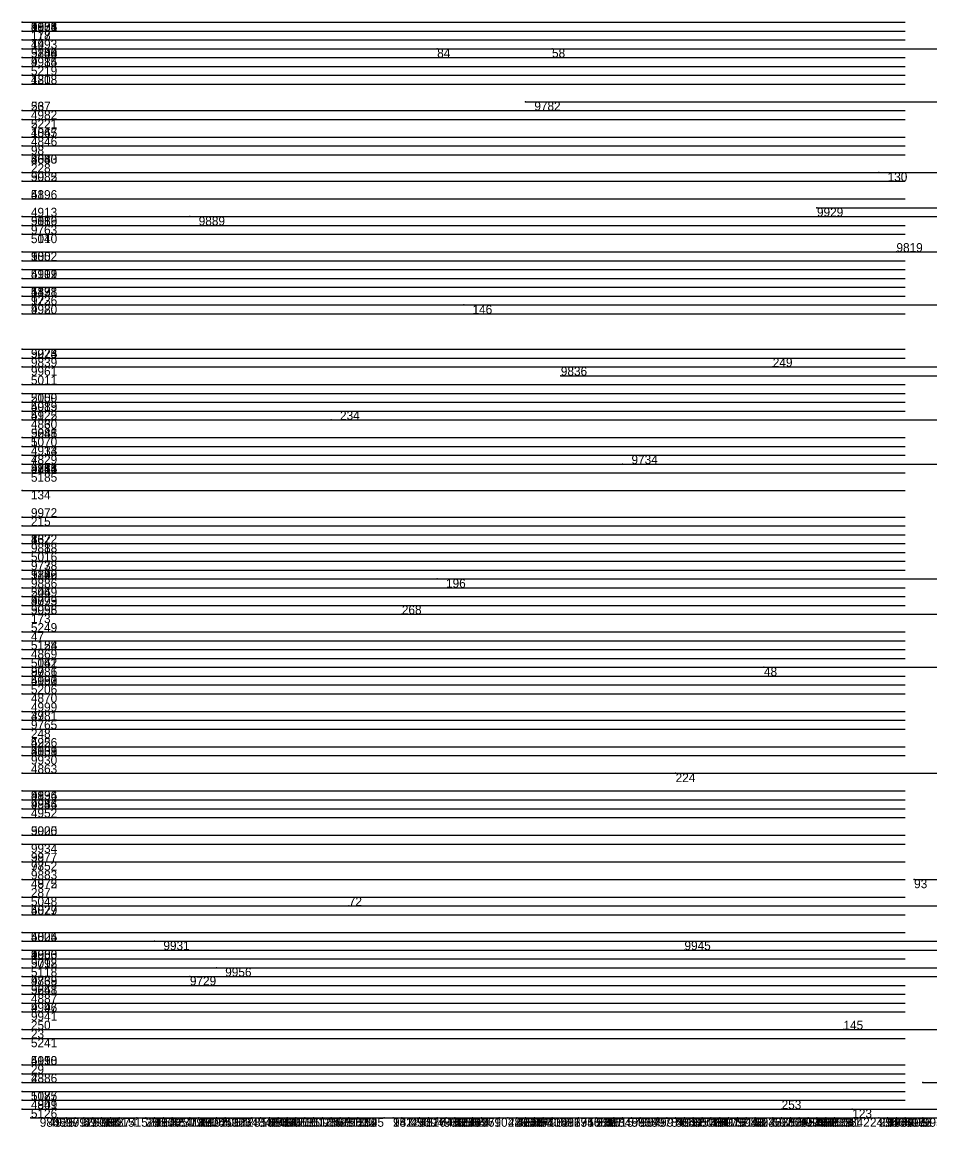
# Model space of a CAD drawing. Extents: x 0 to 1.1, y 0 to 1.
# Drawn here: x 0 to 0.103, y -0.001 to 0.124 of the extents above; entities that cross this region are included whole.
import ezdxf

# ---------------------------------------------------------------- set-up
doc = ezdxf.new("R2010")
doc.units = 0
for name, color, linetype in [('Facilities', 3, 'CONTINUOUS'), ('Normals', 1, 'CONTINUOUS'), ('Source_points', 5, 'CONTINUOUS'), ('Text', 3, 'CONTINUOUS')]:
    doc.layers.add(name, color=color, linetype=linetype)

msp = doc.modelspace()

# ---------------------------------------------------------------- linework, layer by layer
at = {"layer": 'Facilities', "color": 3}
for p in [(0, 0.124, 0.31), (0, 0.124, 0.747), (0, 0.123, 0.093), (0, 0.123, 0.295), (0, 0.123, 0.949), (0, 0.122, 0.249), (0, 0.122, 0.174), (0, 0.122, 0.011), (0, 0.121, 0.419), (0, 0.121, 0.569), (0, 0.121, 0.749), (0.047, 0.121), (0.06, 0.121), (0, 0.12, 0.441), (0, 0.12, 0.558), (0, 0.12, 0.978), (0, 0.119, 0.64), (0, 0.119, 0.804), (0, 0.118, 0.289), (0, 0.117, 0.148), (0, 0.114, 0.23), (0, 0.114, 0.164), (0.057, 0.115, 1), (0, 0.113, 0.217), (0, 0.113, 0.339), (0, 0.113, 0.527), (0, 0.111, 0.005), (0, 0.111, 0.486), (0, 0.111, 0.321), (0, 0.11, 0.183), (0, 0.11, 0.503), (0, 0.109, 0.224), (0, 0.109, 0.433), (0, 0.109, 0.52), (0, 0.107, 0.062), (0, 0.107, 0.801), (0.097, 0.107), (0, 0.106, 0.697), (0, 0.104, 0.271), (0, 0.104, 0.7), (0.09, 0.103, 1), (0, 0.102, 0.5), (0, 0.102, 0.689), (0, 0.102, 0.958), (0.019, 0.102, 1), (0, 0.101, 0.664), (0, 0.1, 0.682), (0, 0.1, 0.706), (0, 0.1, 0.962), (0, 0.098, 0.589), (0, 0.098, 0.904), (0.099, 0.098, 1), (0, 0.097, 0.017), (0, 0.096, 0.656), (0, 0.095, 0.297), (0, 0.095, 0.458), (0, 0.094, 0.62), (0, 0.093, 0.035), (0, 0.093, 0.039), (0, 0.093, 0.112), (0, 0.093, 0.495), (0, 0.093, 0.781), (0, 0.092, 0.348), (0.05, 0.092), (0, 0.091, 0.871), (0, 0.087, 0.614), (0, 0.087, 0.826), (0, 0.086, 0.624), (0, 0.086, 0.839), (0, 0.085, 0.794), (0.061, 0.084, 1), (0.085, 0.085), (0, 0.083, 0.476), (0, 0.082, 0.18), (0, 0.082, 0.618), (0, 0.081, 0.743), (0, 0.08, 0.332), (0, 0.08, 0.372), (0, 0.079, 0.347), (0, 0.079, 0.427), (0, 0.079, 0.434), (0, 0.079, 0.705), (0.035, 0.079), (0, 0.077, 0.689), (0, 0.077, 0.612), (0, 0.077, 0.788), (0, 0.076, 0.127), (0, 0.076, 0.356), (0, 0.076, 0.573), (0, 0.075, 0.142), (0, 0.075, 0.444), (0, 0.075, 0.433), (0, 0.074, 0.566), (0, 0.074, 0.533), (0, 0.074, 0.839), (0, 0.074, 0.889), (0.068, 0.074, 1), (0, 0.073, 0.361), (0, 0.073, 0.69), (0, 0.073, 0.815), (0, 0.071, 0.243), (0, 0.068, 0.886), (0, 0.067, 0.049), (0, 0.066, 0.15), (0, 0.066, 0.095), (0, 0.066, 0.257), (0, 0.065, 0.784), (0, 0.064, 0.967), (0, 0.063, 0.407), (0, 0.063, 0.808), (0, 0.062, 0.066), (0, 0.062, 0.658), (0, 0.062, 0.761), (0, 0.062, 0.928), (0, 0.062, 0.914), (0, 0.062, 0.945), (0, 0.061, 0.793), (0.047, 0.061), (0, 0.06, 0.125), (0, 0.059, 0.341), (0, 0.059, 0.605), (0, 0.059, 0.986), (0, 0.058, 0.701), (0, 0.058, 0.94), (0, 0.057, 0.001), (0, 0.057, 0.602), (0.043, 0.057), (0, 0.055, 0.633), (0, 0.054, 0.18), (0, 0.054, 0.644), (0, 0.053, 0.664), (0, 0.052, 0.466), (0, 0.052, 0.646), (0, 0.051, 0.715), (0, 0.051, 0.918), (0.084, 0.051), (0, 0.05, 0.177), (0, 0.05, 0.584), (0, 0.05, 0.942), (0, 0.049, 0.444), (0, 0.049, 0.425), (0, 0.049, 0.658), (0, 0.048, 0.309), (0, 0.048, 0.595), (0, 0.046, 0.237), (0, 0.046, 0.315), (0, 0.046, 0.288), (0, 0.045, 0.891), (0, 0.044, 0.242), (0, 0.042, 0.358), (0, 0.042, 0.672), (0, 0.042, 0.719), (0, 0.041, 0.113), (0, 0.041, 0.31), (0, 0.041, 0.414), (0, 0.041, 0.767), (0, 0.039, 0.312), (0.074, 0.039), (0, 0.037, 0.567), (0, 0.036, 0.137), (0, 0.036, 0.415), (0, 0.036, 0.467), (0, 0.036, 0.577), (0, 0.036, 0.881), (0, 0.035, 0.453), (0, 0.034, 0.272), (0, 0.032, 0.337), (0, 0.032, 0.895), (0, 0.031, 0.861), (0, 0.029, 0.198), (0, 0.029, 0.048), (0, 0.029, 0.855), (0, 0.029, 0.961), (0, 0.027, 0.48), (0, 0.027, 0.478), (0, 0.027, 0.853), (0.101, 0.027), (0, 0.025, 0.064), (0, 0.024, 0.375), (0, 0.024, 0.68), (0.037, 0.024), (0, 0.023, 0.459), (0, 0.021, 0.468), (0, 0.02, 0.394), (0, 0.019, 0.034), (0, 0.019, 0.367), (0.015, 0.02, 1), (0.075, 0.019, 1), (0, 0.018, 0.679), (0, 0.018, 0.881), (0, 0.018, 0.774), (0, 0.017, 0.312), (0, 0.017, 0.602), (0.022, 0.017, 1), (0, 0.016, 0.906), (0.019, 0.016, 1), (0, 0.015, 0.24), (0, 0.015, 0.372), (0, 0.015, 0.613), (0, 0.014, 0.494), (0, 0.014, 0.971), (0, 0.013, 0.802), (0, 0.012, 0.293), (0, 0.012, 0.864), (0, 0.01, 0.191), (0, 0.009, 0.127), (0, 0.009, 0.594), (0.093, 0.01), (0, 0.006, 0.479), (0, 0.006, 0.279), (0, 0.006, 0.563), (0, 0.005, 0.158), (0, 0.005, 0.261), (0, 0.004, 0.097), (0.102, 0.004), (0, 0.003, 0.603), (0, 0.003, 0.667), (0, 0.002, 0.198), (0, 0.001, 0.457), (0, 0.001, 0.46), (0, 0.001, 0.679), (0.001, 0, 0.925), (0.002, 0, 0.99), (0.003, 0, 0.447), (0.004, 0, 0.995), (0.005, 0, 0.085), (0.006, 0, 0.041), (0.006, 0, 0.391), (0.006, 0, 0.544), (0.007, 0, 0.546), (0.008, 0, 0.91), (0.009, 0, 0.854), (0.01, 0, 0.041), (0.01, 0, 0.477), (0.011, 0, 0.743), (0.013, 0, 0.159), (0.014, 0, 0.102), (0.014, 0, 0.241), (0.014, 0, 0.442), (0.014, 0, 0.825), (0.015, 0, 0.2), (0.015, 0, 0.602), (0.016, 0, 0.665), (0.016, 0, 0.64), (0.017, 0, 0.496), (0.017, 0, 0.636), (0.019, 0, 0.226), (0.019, 0, 0.004), (0.019, 0, 0.93), (0.02, 0, 0.02), (0.02, 0, 0.199), (0.02, 0, 0.12), (0.02, 0, 0.355), (0.02, 0, 0.916), (0.02, 0, 0.974), (0.022, 0, 0.629), (0.023, 0, 0.055), (0.023, 0, 0.343), (0.023, 0, 0.51), (0.023, 0, 0.685), (0.026, 0, 0.312), (0.027, 0, 0.093), (0.027, 0, 0.391), (0.027, 0, 0.655), (0.027, 0, 0.901), (0.028, 0, 0.867), (0.028, 0, 0.839), (0.029, 0, 0.296), (0.029, 0, 0.419), (0.029, 0, 0.947), (0.03, 0, 0.111), (0.031, 0, 0.562), (0.032, 0, 0.385), (0.032, 0, 0.692), (0.033, 0, 0.98), (0.034, 0, 0.184), (0.034, 0, 0.617), (0.035, 0, 0.078), (0.035, 0, 0.088), (0.036, 0, 0.068), (0.036, 0, 0.412), (0.036, 0, 0.851), (0.036, 0, 0.801), (0.037, 0, 0.171), (0.037, 0, 0.697), (0.038, 0, 0.053), (0.041, 0, 0.015), (0.042, 0, 0.074), (0.042, 0, 0.916), (0.043, 0, 0.188), (0.043, 0, 0.425), (0.045, 0, 0.275), (0.045, 0, 0.705), (0.046, 0, 0.32), (0.047, 0, 0.467), (0.048, 0, 0.182), (0.048, 0, 0.211), (0.048, 0, 0.337), (0.048, 0, 0.449), (0.048, 0, 0.623), (0.049, 0, 0.081), (0.049, 0, 0.154), (0.049, 0, 0.143), (0.049, 0, 0.484), (0.049, 0, 0.592), (0.049, 0, 0.74), (0.049, 0, 0.697), (0.051, 0, 0.114), (0.051, 0, 0.013), (0.052, 0, 0.877), (0.054, 0, 0.19), (0.054, 0, 0.287), (0.055, 0, 0.09), (0.055, 0, 0.49), (0.055, 0, 0.608), (0.055, 0, 0.564), (0.055, 0, 0.941), (0.056, 0, 0.448), (0.056, 0, 0.599), (0.057, 0, 0.044), (0.058, 0, 0.387), (0.058, 0, 0.486), (0.058, 0, 0.889), (0.059, 0, 0.256), (0.06, 0, 0.433), (0.06, 0, 0.575), (0.06, 0, 0.85), (0.06, 0, 0.864), (0.063, 0, 0.061), (0.063, 0, 0.38), (0.063, 0, 0.662), (0.065, 0, 0.014), (0.065, 0, 0.291), (0.065, 0, 0.616), (0.065, 0, 0.562), (0.065, 0, 0.991), (0.067, 0, 0.698), (0.068, 0, 0.477), (0.068, 0, 0.777), (0.069, 0, 0.932), (0.07, 0, 0.754), (0.07, 0, 0.973), (0.072, 0, 0.861), (0.073, 0, 0.306), (0.073, 0, 0.778), (0.074, 0, 0.659), (0.074, 0, 0.976), (0.075, 0, 0.41), (0.076, 0, 0.004), (0.076, 0, 0.604), (0.077, 0, 0.013), (0.077, 0, 0.101), (0.077, 0, 0.262), (0.077, 0, 0.583), (0.078, 0, 0.385), (0.079, 0, 0.225), (0.079, 0, 0.81), (0.08, 0, 0.756), (0.081, 0, 0.902), (0.082, 0, 0.158), (0.082, 0, 0.18), (0.082, 0, 0.544), (0.083, 0, 0.038), (0.083, 0, 0.999), (0.085, 0, 0.205), (0.085, 0, 0.034), (0.085, 0, 0.266), (0.085, 0, 0.561), (0.086, 0.001), (0.086, 0, 0.607), (0.087, 0, 0.423), (0.087, 0, 0.838), (0.088, 0, 0.055), (0.088, 0, 0.532), (0.088, 0, 0.578), (0.089, 0, 0.081), (0.089, 0, 0.645), (0.09, 0, 0.317), (0.09, 0, 0.868), (0.091, 0, 0.405), (0.091, 0, 0.446), (0.091, 0, 0.654), (0.092, 0, 0.007), (0.092, 0, 0.635), (0.094, 0.001), (0.096, 0, 0.129), (0.096, 0, 0.234), (0.097, 0, 0.964), (0.097, 0, 0.774), (0.098, 0, 0.198), (0.098, 0, 0.128), (0.098, 0, 0.305), (0.098, 0, 0.281), (0.099, 0, 0.424), (0.099, 0, 0.73), (0.099, 0, 0.557), (0.1, 0, 0.083), (0.1, 0, 0.717), (0.102, 0, 0.461), (0.102, 0, 0.806), (0.102, 0, 0.818)]:
    msp.add_point(p, dxfattribs=at)
at = {"layer": 'Normals', "color": 1}
for p, q in [((0, 0.124, 0.31), (0.1, 0.124, 0.31)), ((0, 0.124, 0.747), (0.1, 0.124, 0.747)), ((0, 0.123, 0.093), (0.1, 0.123, 0.093)), ((0, 0.123, 0.295), (0.1, 0.123, 0.295)), ((0, 0.123, 0.949), (0.1, 0.123, 0.949)), ((0, 0.122, 0.249), (0.1, 0.122, 0.249)), ((0, 0.122, 0.174), (0.1, 0.122, 0.174)), ((0, 0.122, 0.011), (0.1, 0.122, 0.011)), ((0, 0.121, 0.419), (0.1, 0.121, 0.419)), ((0, 0.121, 0.569), (0.1, 0.121, 0.569)), ((0, 0.121, 0.749), (0.1, 0.121, 0.749)), ((0.047, 0.121), (0.147, 0.121)), ((0.06, 0.121), (0.16, 0.121)), ((0, 0.12, 0.441), (0.1, 0.12, 0.441)), ((0, 0.12, 0.558), (0.1, 0.12, 0.558)), ((0, 0.12, 0.978), (0.1, 0.12, 0.978)), ((0, 0.119, 0.64), (0.1, 0.119, 0.64)), ((0, 0.119, 0.804), (0.1, 0.119, 0.804)), ((0, 0.118, 0.289), (0.1, 0.118, 0.289)), ((0, 0.117, 0.148), (0.1, 0.117, 0.148)), ((0, 0.114, 0.23), (0.1, 0.114, 0.23)), ((0, 0.114, 0.164), (0.1, 0.114, 0.164)), ((0.057, 0.115, 1), (0.157, 0.115, 1)), ((0, 0.113, 0.217), (0.1, 0.113, 0.217)), ((0, 0.113, 0.339), (0.1, 0.113, 0.339)), ((0, 0.113, 0.527), (0.1, 0.113, 0.527)), ((0, 0.111, 0.005), (0.1, 0.111, 0.005)), ((0, 0.111, 0.486), (0.1, 0.111, 0.486)), ((0, 0.111, 0.321), (0.1, 0.111, 0.321)), ((0, 0.11, 0.183), (0.1, 0.11, 0.183)), ((0, 0.11, 0.503), (0.1, 0.11, 0.503)), ((0, 0.109, 0.224), (0.1, 0.109, 0.224)), ((0, 0.109, 0.433), (0.1, 0.109, 0.433)), ((0, 0.109, 0.52), (0.1, 0.109, 0.52)), ((0, 0.107, 0.062), (0.1, 0.107, 0.062)), ((0, 0.107, 0.801), (0.1, 0.107, 0.801)), ((0.097, 0.107), (0.197, 0.107)), ((0, 0.106, 0.697), (0.1, 0.106, 0.697)), ((0, 0.104, 0.271), (0.1, 0.104, 0.271)), ((0, 0.104, 0.7), (0.1, 0.104, 0.7)), ((0.09, 0.103, 1), (0.19, 0.103, 1)), ((0, 0.102, 0.5), (0.1, 0.102, 0.5)), ((0, 0.102, 0.689), (0.1, 0.102, 0.689)), ((0, 0.102, 0.958), (0.1, 0.102, 0.958)), ((0.019, 0.102, 1), (0.12, 0.102, 1)), ((0, 0.101, 0.664), (0.1, 0.101, 0.664)), ((0, 0.1, 0.682), (0.1, 0.1, 0.682)), ((0, 0.1, 0.706), (0.1, 0.1, 0.706)), ((0, 0.1, 0.962), (0.1, 0.1, 0.962)), ((0, 0.098, 0.589), (0.1, 0.098, 0.589)), ((0, 0.098, 0.904), (0.1, 0.098, 0.904)), ((0.099, 0.098, 1), (0.199, 0.098, 1)), ((0, 0.097, 0.017), (0.1, 0.097, 0.017)), ((0, 0.096, 0.656), (0.1, 0.096, 0.656)), ((0, 0.095, 0.297), (0.1, 0.095, 0.297)), ((0, 0.095, 0.458), (0.1, 0.095, 0.458)), ((0, 0.094, 0.62), (0.1, 0.094, 0.62)), ((0, 0.093, 0.035), (0.1, 0.093, 0.035)), ((0, 0.093, 0.039), (0.1, 0.093, 0.039)), ((0, 0.093, 0.112), (0.1, 0.093, 0.112)), ((0, 0.093, 0.495), (0.1, 0.093, 0.495)), ((0, 0.093, 0.781), (0.1, 0.093, 0.781)), ((0, 0.092, 0.348), (0.1, 0.092, 0.348)), ((0.05, 0.092), (0.15, 0.092)), ((0, 0.091, 0.871), (0.1, 0.091, 0.871)), ((0, 0.087, 0.614), (0.1, 0.087, 0.614)), ((0, 0.087, 0.826), (0.1, 0.087, 0.826)), ((0, 0.086, 0.624), (0.1, 0.086, 0.624)), ((0, 0.086, 0.839), (0.1, 0.086, 0.839)), ((0, 0.085, 0.794), (0.1, 0.085, 0.794)), ((0.061, 0.084, 1), (0.161, 0.084, 1)), ((0.085, 0.085), (0.185, 0.085)), ((0, 0.083, 0.476), (0.1, 0.083, 0.476)), ((0, 0.082, 0.18), (0.1, 0.082, 0.18)), ((0, 0.082, 0.618), (0.1, 0.082, 0.618)), ((0, 0.081, 0.743), (0.1, 0.081, 0.743)), ((0, 0.08, 0.332), (0.1, 0.08, 0.332)), ((0, 0.08, 0.372), (0.1, 0.08, 0.372)), ((0, 0.079, 0.347), (0.1, 0.079, 0.347)), ((0, 0.079, 0.427), (0.1, 0.079, 0.427)), ((0, 0.079, 0.434), (0.1, 0.079, 0.434)), ((0, 0.079, 0.705), (0.1, 0.079, 0.705)), ((0.035, 0.079), (0.135, 0.079)), ((0, 0.077, 0.689), (0.1, 0.077, 0.689)), ((0, 0.077, 0.612), (0.1, 0.077, 0.612)), ((0, 0.077, 0.788), (0.1, 0.077, 0.788)), ((0, 0.076, 0.127), (0.1, 0.076, 0.127)), ((0, 0.076, 0.356), (0.1, 0.076, 0.356)), ((0, 0.076, 0.573), (0.1, 0.076, 0.573)), ((0, 0.075, 0.142), (0.1, 0.075, 0.142)), ((0, 0.075, 0.444), (0.1, 0.075, 0.444)), ((0, 0.075, 0.433), (0.1, 0.075, 0.433)), ((0, 0.074, 0.566), (0.1, 0.074, 0.566)), ((0, 0.074, 0.533), (0.1, 0.074, 0.533)), ((0, 0.074, 0.839), (0.1, 0.074, 0.839)), ((0, 0.074, 0.889), (0.1, 0.074, 0.889)), ((0.068, 0.074, 1), (0.168, 0.074, 1)), ((0, 0.073, 0.361), (0.1, 0.073, 0.361)), ((0, 0.073, 0.69), (0.1, 0.073, 0.69)), ((0, 0.073, 0.815), (0.1, 0.073, 0.815)), ((0, 0.071, 0.243), (0.1, 0.071, 0.243)), ((0, 0.068, 0.886), (0.1, 0.068, 0.886)), ((0, 0.067, 0.049), (0.1, 0.067, 0.049)), ((0, 0.066, 0.15), (0.1, 0.066, 0.15)), ((0, 0.066, 0.095), (0.1, 0.066, 0.095)), ((0, 0.066, 0.257), (0.1, 0.066, 0.257)), ((0, 0.065, 0.784), (0.1, 0.065, 0.784)), ((0, 0.064, 0.967), (0.1, 0.064, 0.967)), ((0, 0.063, 0.407), (0.1, 0.063, 0.407)), ((0, 0.063, 0.808), (0.1, 0.063, 0.808)), ((0, 0.062, 0.066), (0.1, 0.062, 0.066)), ((0, 0.062, 0.658), (0.1, 0.062, 0.658)), ((0, 0.062, 0.761), (0.1, 0.062, 0.761)), ((0, 0.062, 0.928), (0.1, 0.062, 0.928)), ((0, 0.062, 0.914), (0.1, 0.062, 0.914)), ((0, 0.062, 0.945), (0.1, 0.062, 0.945)), ((0, 0.061, 0.793), (0.1, 0.061, 0.793)), ((0.047, 0.061), (0.147, 0.061)), ((0, 0.06, 0.125), (0.1, 0.06, 0.125)), ((0, 0.059, 0.341), (0.1, 0.059, 0.341)), ((0, 0.059, 0.605), (0.1, 0.059, 0.605)), ((0, 0.059, 0.986), (0.1, 0.059, 0.986)), ((0, 0.058, 0.701), (0.1, 0.058, 0.701)), ((0, 0.058, 0.94), (0.1, 0.058, 0.94)), ((0, 0.057, 0.001), (0.1, 0.057, 0.001)), ((0, 0.057, 0.602), (0.1, 0.057, 0.602)), ((0.043, 0.057), (0.143, 0.057)), ((0, 0.055, 0.633), (0.1, 0.055, 0.633)), ((0, 0.054, 0.18), (0.1, 0.054, 0.18)), ((0, 0.054, 0.644), (0.1, 0.054, 0.644)), ((0, 0.053, 0.664), (0.1, 0.053, 0.664)), ((0, 0.052, 0.466), (0.1, 0.052, 0.466)), ((0, 0.052, 0.646), (0.1, 0.052, 0.646)), ((0, 0.051, 0.715), (0.1, 0.051, 0.715)), ((0, 0.051, 0.918), (0.1, 0.051, 0.918)), ((0.084, 0.051), (0.184, 0.051)), ((0, 0.05, 0.177), (0.1, 0.05, 0.177)), ((0, 0.05, 0.584), (0.1, 0.05, 0.584)), ((0, 0.05, 0.942), (0.1, 0.05, 0.942)), ((0, 0.049, 0.444), (0.1, 0.049, 0.444)), ((0, 0.049, 0.425), (0.1, 0.049, 0.425)), ((0, 0.049, 0.658), (0.1, 0.049, 0.658)), ((0, 0.048, 0.309), (0.1, 0.048, 0.309)), ((0, 0.048, 0.595), (0.1, 0.048, 0.595)), ((0, 0.046, 0.237), (0.1, 0.046, 0.237)), ((0, 0.046, 0.315), (0.1, 0.046, 0.315)), ((0, 0.046, 0.288), (0.1, 0.046, 0.288)), ((0, 0.045, 0.891), (0.1, 0.045, 0.891)), ((0, 0.044, 0.242), (0.1, 0.044, 0.242)), ((0, 0.042, 0.358), (0.1, 0.042, 0.358)), ((0, 0.042, 0.672), (0.1, 0.042, 0.672)), ((0, 0.042, 0.719), (0.1, 0.042, 0.719)), ((0, 0.041, 0.113), (0.1, 0.041, 0.113)), ((0, 0.041, 0.31), (0.1, 0.041, 0.31)), ((0, 0.041, 0.414), (0.1, 0.041, 0.414)), ((0, 0.041, 0.767), (0.1, 0.041, 0.767)), ((0, 0.039, 0.312), (0.1, 0.039, 0.312)), ((0.074, 0.039), (0.174, 0.039)), ((0, 0.037, 0.567), (0.1, 0.037, 0.567)), ((0, 0.036, 0.137), (0.1, 0.036, 0.137)), ((0, 0.036, 0.415), (0.1, 0.036, 0.415)), ((0, 0.036, 0.467), (0.1, 0.036, 0.467)), ((0, 0.036, 0.577), (0.1, 0.036, 0.577)), ((0, 0.036, 0.881), (0.1, 0.036, 0.881)), ((0, 0.035, 0.453), (0.1, 0.035, 0.453)), ((0, 0.034, 0.272), (0.1, 0.034, 0.272)), ((0, 0.032, 0.337), (0.1, 0.032, 0.337)), ((0, 0.032, 0.895), (0.1, 0.032, 0.895)), ((0, 0.031, 0.861), (0.1, 0.031, 0.861)), ((0, 0.029, 0.198), (0.1, 0.029, 0.198)), ((0, 0.029, 0.048), (0.1, 0.029, 0.048)), ((0, 0.029, 0.855), (0.1, 0.029, 0.855)), ((0, 0.029, 0.961), (0.1, 0.029, 0.961)), ((0, 0.027, 0.48), (0.1, 0.027, 0.48)), ((0, 0.027, 0.478), (0.1, 0.027, 0.478)), ((0, 0.027, 0.853), (0.1, 0.027, 0.853)), ((0.101, 0.027), (0.201, 0.027)), ((0, 0.025, 0.064), (0.1, 0.025, 0.064)), ((0, 0.024, 0.375), (0.1, 0.024, 0.375)), ((0, 0.024, 0.68), (0.1, 0.024, 0.68)), ((0.037, 0.024), (0.137, 0.024)), ((0, 0.023, 0.459), (0.1, 0.023, 0.459)), ((0, 0.021, 0.468), (0.1, 0.021, 0.468)), ((0, 0.02, 0.394), (0.1, 0.02, 0.394)), ((0, 0.019, 0.034), (0.1, 0.019, 0.034)), ((0, 0.019, 0.367), (0.1, 0.019, 0.367)), ((0.015, 0.02, 1), (0.115, 0.02, 1)), ((0.075, 0.019, 1), (0.175, 0.019, 1)), ((0, 0.018, 0.679), (0.1, 0.018, 0.679)), ((0, 0.018, 0.881), (0.1, 0.018, 0.881)), ((0, 0.018, 0.774), (0.1, 0.018, 0.774)), ((0, 0.017, 0.312), (0.1, 0.017, 0.312)), ((0, 0.017, 0.602), (0.1, 0.017, 0.602)), ((0.022, 0.017, 1), (0.122, 0.017, 1)), ((0, 0.016, 0.906), (0.1, 0.016, 0.906)), ((0.019, 0.016, 1), (0.119, 0.016, 1)), ((0, 0.015, 0.24), (0.1, 0.015, 0.24)), ((0, 0.015, 0.372), (0.1, 0.015, 0.372)), ((0, 0.015, 0.613), (0.1, 0.015, 0.613)), ((0, 0.014, 0.494), (0.1, 0.014, 0.494)), ((0, 0.014, 0.971), (0.1, 0.014, 0.971)), ((0, 0.013, 0.802), (0.1, 0.013, 0.802)), ((0, 0.012, 0.293), (0.1, 0.012, 0.293)), ((0, 0.012, 0.864), (0.1, 0.012, 0.864)), ((0, 0.01, 0.191), (0.1, 0.01, 0.191)), ((0, 0.009, 0.127), (0.1, 0.009, 0.127)), ((0, 0.009, 0.594), (0.1, 0.009, 0.594)), ((0.093, 0.01), (0.193, 0.01)), ((0, 0.006, 0.479), (0.1, 0.006, 0.479)), ((0, 0.006, 0.279), (0.1, 0.006, 0.279)), ((0, 0.006, 0.563), (0.1, 0.006, 0.563)), ((0, 0.005, 0.158), (0.1, 0.005, 0.158)), ((0, 0.005, 0.261), (0.1, 0.005, 0.261)), ((0, 0.004, 0.097), (0.1, 0.004, 0.097)), ((0.102, 0.004), (0.203, 0.004)), ((0, 0.003, 0.603), (0.1, 0.003, 0.603)), ((0, 0.003, 0.667), (0.1, 0.003, 0.667)), ((0, 0.002, 0.198), (0.1, 0.002, 0.198)), ((0, 0.001, 0.457), (0.1, 0.001, 0.457)), ((0, 0.001, 0.46), (0.1, 0.001, 0.46)), ((0, 0.001, 0.679), (0.1, 0.001, 0.679)), ((0.001, 0, 0.925), (0.101, 0, 0.925)), ((0.002, 0, 0.99), (0.102, 0, 0.99)), ((0.003, 0, 0.447), (0.103, 0, 0.447)), ((0.004, 0, 0.995), (0.104, 0, 0.995)), ((0.005, 0, 0.085), (0.105, 0, 0.085)), ((0.006, 0, 0.041), (0.106, 0, 0.041)), ((0.006, 0, 0.391), (0.107, 0, 0.391)), ((0.006, 0, 0.544), (0.106, 0, 0.544)), ((0.007, 0, 0.546), (0.108, 0, 0.546)), ((0.008, 0, 0.91), (0.108, 0, 0.91)), ((0.009, 0, 0.854), (0.109, 0, 0.854)), ((0.01, 0, 0.041), (0.11, 0, 0.041)), ((0.01, 0, 0.477), (0.11, 0, 0.477)), ((0.011, 0, 0.743), (0.111, 0, 0.743)), ((0.013, 0, 0.159), (0.114, 0, 0.159)), ((0.014, 0, 0.102), (0.114, 0, 0.102)), ((0.014, 0, 0.241), (0.114, 0, 0.241)), ((0.014, 0, 0.442), (0.114, 0, 0.442)), ((0.014, 0, 0.825), (0.114, 0, 0.825)), ((0.015, 0, 0.2), (0.115, 0, 0.2)), ((0.015, 0, 0.602), (0.115, 0, 0.602)), ((0.016, 0, 0.665), (0.116, 0, 0.665)), ((0.016, 0, 0.64), (0.116, 0, 0.64)), ((0.017, 0, 0.496), (0.117, 0, 0.496)), ((0.017, 0, 0.636), (0.117, 0, 0.636)), ((0.019, 0, 0.226), (0.119, 0, 0.226)), ((0.019, 0, 0.004), (0.119, 0, 0.004)), ((0.019, 0, 0.93), (0.119, 0, 0.93)), ((0.02, 0, 0.02), (0.12, 0, 0.02)), ((0.02, 0, 0.199), (0.12, 0, 0.199)), ((0.02, 0, 0.12), (0.12, 0, 0.12)), ((0.02, 0, 0.355), (0.12, 0, 0.355)), ((0.02, 0, 0.916), (0.12, 0, 0.916)), ((0.02, 0, 0.974), (0.12, 0, 0.974)), ((0.022, 0, 0.629), (0.122, 0, 0.629)), ((0.023, 0, 0.055), (0.123, 0, 0.055)), ((0.023, 0, 0.343), (0.123, 0, 0.343)), ((0.023, 0, 0.51), (0.123, 0, 0.51)), ((0.023, 0, 0.685), (0.123, 0, 0.685)), ((0.026, 0, 0.312), (0.126, 0, 0.312)), ((0.027, 0, 0.093), (0.127, 0, 0.093)), ((0.027, 0, 0.391), (0.127, 0, 0.391)), ((0.027, 0, 0.655), (0.127, 0, 0.655)), ((0.027, 0, 0.901), (0.127, 0, 0.901)), ((0.028, 0, 0.867), (0.128, 0, 0.867)), ((0.028, 0, 0.839), (0.128, 0, 0.839)), ((0.029, 0, 0.296), (0.129, 0, 0.296)), ((0.029, 0, 0.419), (0.129, 0, 0.419)), ((0.029, 0, 0.947), (0.129, 0, 0.947)), ((0.03, 0, 0.111), (0.13, 0, 0.111)), ((0.031, 0, 0.562), (0.131, 0, 0.562)), ((0.032, 0, 0.385), (0.132, 0, 0.385)), ((0.032, 0, 0.692), (0.132, 0, 0.692)), ((0.033, 0, 0.98), (0.133, 0, 0.98)), ((0.034, 0, 0.184), (0.134, 0, 0.184)), ((0.034, 0, 0.617), (0.134, 0, 0.617)), ((0.035, 0, 0.078), (0.135, 0, 0.078)), ((0.035, 0, 0.088), (0.135, 0, 0.088)), ((0.036, 0, 0.068), (0.136, 0, 0.068)), ((0.036, 0, 0.412), (0.136, 0, 0.412)), ((0.036, 0, 0.851), (0.136, 0, 0.851)), ((0.036, 0, 0.801), (0.136, 0, 0.801)), ((0.037, 0, 0.171), (0.137, 0, 0.171)), ((0.037, 0, 0.697), (0.137, 0, 0.697)), ((0.038, 0, 0.053), (0.138, 0, 0.053)), ((0.041, 0, 0.015), (0.141, 0, 0.015)), ((0.042, 0, 0.074), (0.142, 0, 0.074)), ((0.042, 0, 0.916), (0.142, 0, 0.916)), ((0.043, 0, 0.188), (0.143, 0, 0.188)), ((0.043, 0, 0.425), (0.144, 0, 0.425)), ((0.045, 0, 0.275), (0.145, 0, 0.275)), ((0.045, 0, 0.705), (0.145, 0, 0.705)), ((0.046, 0, 0.32), (0.146, 0, 0.32)), ((0.047, 0, 0.467), (0.147, 0, 0.467)), ((0.048, 0, 0.182), (0.148, 0, 0.182)), ((0.048, 0, 0.211), (0.148, 0, 0.211)), ((0.048, 0, 0.337), (0.148, 0, 0.337)), ((0.048, 0, 0.449), (0.148, 0, 0.449)), ((0.048, 0, 0.623), (0.148, 0, 0.623)), ((0.049, 0, 0.081), (0.149, 0, 0.081)), ((0.049, 0, 0.154), (0.149, 0, 0.154)), ((0.049, 0, 0.143), (0.149, 0, 0.143)), ((0.049, 0, 0.484), (0.149, 0, 0.484)), ((0.049, 0, 0.592), (0.149, 0, 0.592)), ((0.049, 0, 0.74), (0.149, 0, 0.74)), ((0.049, 0, 0.697), (0.149, 0, 0.697)), ((0.051, 0, 0.114), (0.151, 0, 0.114)), ((0.051, 0, 0.013), (0.151, 0, 0.013)), ((0.052, 0, 0.877), (0.152, 0, 0.877)), ((0.054, 0, 0.19), (0.154, 0, 0.19)), ((0.054, 0, 0.287), (0.154, 0, 0.287)), ((0.055, 0, 0.09), (0.155, 0, 0.09)), ((0.055, 0, 0.49), (0.155, 0, 0.49)), ((0.055, 0, 0.608), (0.155, 0, 0.608)), ((0.055, 0, 0.564), (0.155, 0, 0.564)), ((0.055, 0, 0.941), (0.155, 0, 0.941)), ((0.056, 0, 0.448), (0.156, 0, 0.448)), ((0.056, 0, 0.599), (0.156, 0, 0.599)), ((0.057, 0, 0.044), (0.157, 0, 0.044)), ((0.058, 0, 0.387), (0.158, 0, 0.387)), ((0.058, 0, 0.486), (0.158, 0, 0.486)), ((0.058, 0, 0.889), (0.158, 0, 0.889)), ((0.059, 0, 0.256), (0.159, 0, 0.256)), ((0.06, 0, 0.433), (0.161, 0, 0.433)), ((0.06, 0, 0.575), (0.16, 0, 0.575)), ((0.06, 0, 0.85), (0.16, 0, 0.85)), ((0.06, 0, 0.864), (0.16, 0, 0.864)), ((0.063, 0, 0.061), (0.163, 0, 0.061)), ((0.063, 0, 0.38), (0.163, 0, 0.38)), ((0.063, 0, 0.662), (0.163, 0, 0.662)), ((0.065, 0, 0.014), (0.165, 0, 0.014)), ((0.065, 0, 0.291), (0.165, 0, 0.291)), ((0.065, 0, 0.616), (0.165, 0, 0.616)), ((0.065, 0, 0.562), (0.165, 0, 0.562)), ((0.065, 0, 0.991), (0.165, 0, 0.991)), ((0.067, 0, 0.698), (0.167, 0, 0.698)), ((0.068, 0, 0.477), (0.168, 0, 0.477)), ((0.068, 0, 0.777), (0.168, 0, 0.777)), ((0.069, 0, 0.932), (0.169, 0, 0.932)), ((0.07, 0, 0.754), (0.17, 0, 0.754)), ((0.07, 0, 0.973), (0.17, 0, 0.973)), ((0.072, 0, 0.861), (0.172, 0, 0.861)), ((0.073, 0, 0.306), (0.173, 0, 0.306)), ((0.073, 0, 0.778), (0.173, 0, 0.778)), ((0.074, 0, 0.659), (0.174, 0, 0.659)), ((0.074, 0, 0.976), (0.174, 0, 0.976)), ((0.075, 0, 0.41), (0.175, 0, 0.41)), ((0.076, 0, 0.004), (0.176, 0, 0.004)), ((0.076, 0, 0.604), (0.176, 0, 0.604)), ((0.077, 0, 0.013), (0.177, 0, 0.013)), ((0.077, 0, 0.101), (0.177, 0, 0.101)), ((0.077, 0, 0.262), (0.177, 0, 0.262)), ((0.077, 0, 0.583), (0.177, 0, 0.583)), ((0.078, 0, 0.385), (0.178, 0, 0.385)), ((0.079, 0, 0.225), (0.179, 0, 0.225)), ((0.079, 0, 0.81), (0.179, 0, 0.81)), ((0.08, 0, 0.756), (0.18, 0, 0.756)), ((0.081, 0, 0.902), (0.181, 0, 0.902)), ((0.082, 0, 0.158), (0.182, 0, 0.158)), ((0.082, 0, 0.18), (0.182, 0, 0.18)), ((0.082, 0, 0.544), (0.182, 0, 0.544)), ((0.083, 0, 0.038), (0.183, 0, 0.038)), ((0.083, 0, 0.999), (0.183, 0, 0.999)), ((0.085, 0, 0.205), (0.185, 0, 0.205)), ((0.085, 0, 0.034), (0.185, 0, 0.034)), ((0.085, 0, 0.266), (0.185, 0, 0.266)), ((0.085, 0, 0.561), (0.185, 0, 0.561)), ((0.086, 0.001), (0.186, 0.001)), ((0.086, 0, 0.607), (0.185, 0, 0.607)), ((0.087, 0, 0.423), (0.188, 0, 0.423)), ((0.087, 0, 0.838), (0.188, 0, 0.838)), ((0.088, 0, 0.055), (0.188, 0, 0.055)), ((0.088, 0, 0.532), (0.188, 0, 0.532)), ((0.088, 0, 0.578), (0.188, 0, 0.578)), ((0.089, 0, 0.081), (0.189, 0, 0.081)), ((0.089, 0, 0.645), (0.189, 0, 0.645)), ((0.09, 0, 0.317), (0.19, 0, 0.317)), ((0.09, 0, 0.868), (0.19, 0, 0.868)), ((0.091, 0, 0.405), (0.191, 0, 0.405)), ((0.091, 0, 0.446), (0.191, 0, 0.446)), ((0.091, 0, 0.654), (0.191, 0, 0.654)), ((0.092, 0, 0.007), (0.193, 0, 0.007)), ((0.092, 0, 0.635), (0.193, 0, 0.635)), ((0.094, 0.001), (0.194, 0.001)), ((0.096, 0, 0.129), (0.196, 0, 0.129)), ((0.096, 0, 0.234), (0.196, 0, 0.234)), ((0.097, 0, 0.964), (0.197, 0, 0.964)), ((0.097, 0, 0.774), (0.197, 0, 0.774)), ((0.098, 0, 0.198), (0.198, 0, 0.198)), ((0.098, 0, 0.128), (0.198, 0, 0.128)), ((0.098, 0, 0.305), (0.198, 0, 0.305)), ((0.098, 0, 0.281), (0.198, 0, 0.281)), ((0.099, 0, 0.424), (0.199, 0, 0.424)), ((0.099, 0, 0.73), (0.199, 0, 0.73)), ((0.099, 0, 0.557), (0.199, 0, 0.557)), ((0.1, 0, 0.083), (0.2, 0, 0.083)), ((0.1, 0, 0.717), (0.2, 0, 0.717)), ((0.102, 0, 0.461), (0.202, 0, 0.461)), ((0.102, 0, 0.806), (0.203, 0, 0.806)), ((0.102, 0, 0.818), (0.202, 0, 0.818))]:
    msp.add_line(p, q, dxfattribs=at)
at = {"layer": 'Source_points', "color": 5}
for p in [(0, 0.124, 0.31), (0, 0.124, 0.747), (0, 0.123, 0.093), (0, 0.123, 0.295), (0, 0.123, 0.949), (0, 0.122, 0.249), (0, 0.122, 0.174), (0, 0.122, 0.011), (0, 0.121, 0.419), (0, 0.121, 0.569), (0, 0.121, 0.749), (0.047, 0.121), (0.06, 0.121), (0, 0.12, 0.441), (0, 0.12, 0.558), (0, 0.12, 0.978), (0, 0.119, 0.64), (0, 0.119, 0.804), (0, 0.118, 0.289), (0, 0.117, 0.148), (0, 0.114, 0.23), (0, 0.114, 0.164), (0.057, 0.115, 1), (0, 0.113, 0.217), (0, 0.113, 0.339), (0, 0.113, 0.527), (0, 0.111, 0.005), (0, 0.111, 0.486), (0, 0.111, 0.321), (0, 0.11, 0.183), (0, 0.11, 0.503), (0, 0.109, 0.224), (0, 0.109, 0.433), (0, 0.109, 0.52), (0, 0.107, 0.062), (0, 0.107, 0.801), (0.097, 0.107), (0, 0.106, 0.697), (0, 0.104, 0.271), (0, 0.104, 0.7), (0.09, 0.103, 1), (0, 0.102, 0.5), (0, 0.102, 0.689), (0, 0.102, 0.958), (0.019, 0.102, 1), (0, 0.101, 0.664), (0, 0.1, 0.682), (0, 0.1, 0.706), (0, 0.1, 0.962), (0, 0.098, 0.589), (0, 0.098, 0.904), (0.099, 0.098, 1), (0, 0.097, 0.017), (0, 0.096, 0.656), (0, 0.095, 0.297), (0, 0.095, 0.458), (0, 0.094, 0.62), (0, 0.093, 0.035), (0, 0.093, 0.039), (0, 0.093, 0.112), (0, 0.093, 0.495), (0, 0.093, 0.781), (0, 0.092, 0.348), (0.05, 0.092), (0, 0.091, 0.871), (0, 0.087, 0.614), (0, 0.087, 0.826), (0, 0.086, 0.624), (0, 0.086, 0.839), (0, 0.085, 0.794), (0.061, 0.084, 1), (0.085, 0.085), (0, 0.083, 0.476), (0, 0.082, 0.18), (0, 0.082, 0.618), (0, 0.081, 0.743), (0, 0.08, 0.332), (0, 0.08, 0.372), (0, 0.079, 0.347), (0, 0.079, 0.427), (0, 0.079, 0.434), (0, 0.079, 0.705), (0.035, 0.079), (0, 0.077, 0.689), (0, 0.077, 0.612), (0, 0.077, 0.788), (0, 0.076, 0.127), (0, 0.076, 0.356), (0, 0.076, 0.573), (0, 0.075, 0.142), (0, 0.075, 0.444), (0, 0.075, 0.433), (0, 0.074, 0.566), (0, 0.074, 0.533), (0, 0.074, 0.839), (0, 0.074, 0.889), (0.068, 0.074, 1), (0, 0.073, 0.361), (0, 0.073, 0.69), (0, 0.073, 0.815), (0, 0.071, 0.243), (0, 0.068, 0.886), (0, 0.067, 0.049), (0, 0.066, 0.15), (0, 0.066, 0.095), (0, 0.066, 0.257), (0, 0.065, 0.784), (0, 0.064, 0.967), (0, 0.063, 0.407), (0, 0.063, 0.808), (0, 0.062, 0.066), (0, 0.062, 0.658), (0, 0.062, 0.761), (0, 0.062, 0.928), (0, 0.062, 0.914), (0, 0.062, 0.945), (0, 0.061, 0.793), (0.047, 0.061), (0, 0.06, 0.125), (0, 0.059, 0.341), (0, 0.059, 0.605), (0, 0.059, 0.986), (0, 0.058, 0.701), (0, 0.058, 0.94), (0, 0.057, 0.001), (0, 0.057, 0.602), (0.043, 0.057), (0, 0.055, 0.633), (0, 0.054, 0.18), (0, 0.054, 0.644), (0, 0.053, 0.664), (0, 0.052, 0.466), (0, 0.052, 0.646), (0, 0.051, 0.715), (0, 0.051, 0.918), (0.084, 0.051), (0, 0.05, 0.177), (0, 0.05, 0.584), (0, 0.05, 0.942), (0, 0.049, 0.444), (0, 0.049, 0.425), (0, 0.049, 0.658), (0, 0.048, 0.309), (0, 0.048, 0.595), (0, 0.046, 0.237), (0, 0.046, 0.315), (0, 0.046, 0.288), (0, 0.045, 0.891), (0, 0.044, 0.242), (0, 0.042, 0.358), (0, 0.042, 0.672), (0, 0.042, 0.719), (0, 0.041, 0.113), (0, 0.041, 0.31), (0, 0.041, 0.414), (0, 0.041, 0.767), (0, 0.039, 0.312), (0.074, 0.039), (0, 0.037, 0.567), (0, 0.036, 0.137), (0, 0.036, 0.415), (0, 0.036, 0.467), (0, 0.036, 0.577), (0, 0.036, 0.881), (0, 0.035, 0.453), (0, 0.034, 0.272), (0, 0.032, 0.337), (0, 0.032, 0.895), (0, 0.031, 0.861), (0, 0.029, 0.198), (0, 0.029, 0.048), (0, 0.029, 0.855), (0, 0.029, 0.961), (0, 0.027, 0.48), (0, 0.027, 0.478), (0, 0.027, 0.853), (0.101, 0.027), (0, 0.025, 0.064), (0, 0.024, 0.375), (0, 0.024, 0.68), (0.037, 0.024), (0, 0.023, 0.459), (0, 0.021, 0.468), (0, 0.02, 0.394), (0, 0.019, 0.034), (0, 0.019, 0.367), (0.015, 0.02, 1), (0.075, 0.019, 1), (0, 0.018, 0.679), (0, 0.018, 0.881), (0, 0.018, 0.774), (0, 0.017, 0.312), (0, 0.017, 0.602), (0.022, 0.017, 1), (0, 0.016, 0.906), (0.019, 0.016, 1), (0, 0.015, 0.24), (0, 0.015, 0.372), (0, 0.015, 0.613), (0, 0.014, 0.494), (0, 0.014, 0.971), (0, 0.013, 0.802), (0, 0.012, 0.293), (0, 0.012, 0.864), (0, 0.01, 0.191), (0, 0.009, 0.127), (0, 0.009, 0.594), (0.093, 0.01), (0, 0.006, 0.479), (0, 0.006, 0.279), (0, 0.006, 0.563), (0, 0.005, 0.158), (0, 0.005, 0.261), (0, 0.004, 0.097), (0.102, 0.004), (0, 0.003, 0.603), (0, 0.003, 0.667), (0, 0.002, 0.198), (0, 0.001, 0.457), (0, 0.001, 0.46), (0, 0.001, 0.679), (0.001, 0, 0.925), (0.002, 0, 0.99), (0.003, 0, 0.447), (0.004, 0, 0.995), (0.005, 0, 0.085), (0.006, 0, 0.041), (0.006, 0, 0.391), (0.006, 0, 0.544), (0.007, 0, 0.546), (0.008, 0, 0.91), (0.009, 0, 0.854), (0.01, 0, 0.041), (0.01, 0, 0.477), (0.011, 0, 0.743), (0.013, 0, 0.159), (0.014, 0, 0.102), (0.014, 0, 0.241), (0.014, 0, 0.442), (0.014, 0, 0.825), (0.015, 0, 0.2), (0.015, 0, 0.602), (0.016, 0, 0.665), (0.016, 0, 0.64), (0.017, 0, 0.496), (0.017, 0, 0.636), (0.019, 0, 0.226), (0.019, 0, 0.004), (0.019, 0, 0.93), (0.02, 0, 0.02), (0.02, 0, 0.199), (0.02, 0, 0.12), (0.02, 0, 0.355), (0.02, 0, 0.916), (0.02, 0, 0.974), (0.022, 0, 0.629), (0.023, 0, 0.055), (0.023, 0, 0.343), (0.023, 0, 0.51), (0.023, 0, 0.685), (0.026, 0, 0.312), (0.027, 0, 0.093), (0.027, 0, 0.391), (0.027, 0, 0.655), (0.027, 0, 0.901), (0.028, 0, 0.867), (0.028, 0, 0.839), (0.029, 0, 0.296), (0.029, 0, 0.419), (0.029, 0, 0.947), (0.03, 0, 0.111), (0.031, 0, 0.562), (0.032, 0, 0.385), (0.032, 0, 0.692), (0.033, 0, 0.98), (0.034, 0, 0.184), (0.034, 0, 0.617), (0.035, 0, 0.078), (0.035, 0, 0.088), (0.036, 0, 0.068), (0.036, 0, 0.412), (0.036, 0, 0.851), (0.036, 0, 0.801), (0.037, 0, 0.171), (0.037, 0, 0.697), (0.038, 0, 0.053), (0.041, 0, 0.015), (0.042, 0, 0.074), (0.042, 0, 0.916), (0.043, 0, 0.188), (0.043, 0, 0.425), (0.045, 0, 0.275), (0.045, 0, 0.705), (0.046, 0, 0.32), (0.047, 0, 0.467), (0.048, 0, 0.182), (0.048, 0, 0.211), (0.048, 0, 0.337), (0.048, 0, 0.449), (0.048, 0, 0.623), (0.049, 0, 0.081), (0.049, 0, 0.154), (0.049, 0, 0.143), (0.049, 0, 0.484), (0.049, 0, 0.592), (0.049, 0, 0.74), (0.049, 0, 0.697), (0.051, 0, 0.114), (0.051, 0, 0.013), (0.052, 0, 0.877), (0.054, 0, 0.19), (0.054, 0, 0.287), (0.055, 0, 0.09), (0.055, 0, 0.49), (0.055, 0, 0.608), (0.055, 0, 0.564), (0.055, 0, 0.941), (0.056, 0, 0.448), (0.056, 0, 0.599), (0.057, 0, 0.044), (0.058, 0, 0.387), (0.058, 0, 0.486), (0.058, 0, 0.889), (0.059, 0, 0.256), (0.06, 0, 0.433), (0.06, 0, 0.575), (0.06, 0, 0.85), (0.06, 0, 0.864), (0.063, 0, 0.061), (0.063, 0, 0.38), (0.063, 0, 0.662), (0.065, 0, 0.014), (0.065, 0, 0.291), (0.065, 0, 0.616), (0.065, 0, 0.562), (0.065, 0, 0.991), (0.067, 0, 0.698), (0.068, 0, 0.477), (0.068, 0, 0.777), (0.069, 0, 0.932), (0.07, 0, 0.754), (0.07, 0, 0.973), (0.072, 0, 0.861), (0.073, 0, 0.306), (0.073, 0, 0.778), (0.074, 0, 0.659), (0.074, 0, 0.976), (0.075, 0, 0.41), (0.076, 0, 0.004), (0.076, 0, 0.604), (0.077, 0, 0.013), (0.077, 0, 0.101), (0.077, 0, 0.262), (0.077, 0, 0.583), (0.078, 0, 0.385), (0.079, 0, 0.225), (0.079, 0, 0.81), (0.08, 0, 0.756), (0.081, 0, 0.902), (0.082, 0, 0.158), (0.082, 0, 0.18), (0.082, 0, 0.544), (0.083, 0, 0.038), (0.083, 0, 0.999), (0.085, 0, 0.205), (0.085, 0, 0.034), (0.085, 0, 0.266), (0.085, 0, 0.561), (0.086, 0.001), (0.086, 0, 0.607), (0.087, 0, 0.423), (0.087, 0, 0.838), (0.088, 0, 0.055), (0.088, 0, 0.532), (0.088, 0, 0.578), (0.089, 0, 0.081), (0.089, 0, 0.645), (0.09, 0, 0.317), (0.09, 0, 0.868), (0.091, 0, 0.405), (0.091, 0, 0.446), (0.091, 0, 0.654), (0.092, 0, 0.007), (0.092, 0, 0.635), (0.094, 0.001), (0.096, 0, 0.129), (0.096, 0, 0.234), (0.097, 0, 0.964), (0.097, 0, 0.774), (0.098, 0, 0.198), (0.098, 0, 0.128), (0.098, 0, 0.305), (0.098, 0, 0.281), (0.099, 0, 0.424), (0.099, 0, 0.73), (0.099, 0, 0.557), (0.1, 0, 0.083), (0.1, 0, 0.717), (0.102, 0, 0.461), (0.102, 0, 0.806), (0.102, 0, 0.818)]:
    msp.add_point(p, dxfattribs=at)

# ---------------------------------------------------------------- texts
at = {"layer": 'Text', "color": 3}
for s, p in [('4851', (0.001, 0.123, 0.31)), ('4876', (0.001, 0.123, 0.295)), ('5038', (0.001, 0.123, 0.747)), ('9954', (0.001, 0.123, 0.949)), ('110', (0.001, 0.123, 0.093)), ('178', (0.001, 0.122, 0.011)), ('117', (0.001, 0.122, 0.249)), ('4993', (0.001, 0.121, 0.419)), ('149', (0.001, 0.121, 0.174)), ('5148', (0.001, 0.12, 0.569)), ('5200', (0.001, 0.12, 0.558)), ('5154', (0.001, 0.12, 0.749)), ('9803', (0.001, 0.12, 0.978)), ('84', (0.047, 0.12)), ('58', (0.06, 0.12)), ('4984', (0.001, 0.119, 0.441)), ('5219', (0.001, 0.118, 0.64)), ('9915', (0.001, 0.119, 0.804)), ('4808', (0.001, 0.117, 0.289)), ('121', (0.001, 0.117, 0.148)), ('4982', (0.001, 0.113, 0.339)), ('53', (0.001, 0.114, 0.23)), ('267', (0.001, 0.114, 0.164)), ('9782', (0.058, 0.114, 1)), ('5221', (0.001, 0.112, 0.527)), ('222', (0.001, 0.112, 0.217)), ('4847', (0.001, 0.111, 0.486)), ('4865', (0.001, 0.111, 0.321)), ('104', (0.001, 0.111, 0.005)), ('4846', (0.001, 0.11, 0.503)), ('4840', (0.001, 0.108, 0.433)), ('5063', (0.001, 0.108, 0.52)), ('98', (0.001, 0.109, 0.183)), ('263', (0.001, 0.108, 0.224)), ('228', (0.001, 0.107, 0.062)), ('5082', (0.001, 0.106, 0.697)), ('9985', (0.001, 0.106, 0.801)), ('130', (0.098, 0.106)), ('4896', (0.001, 0.104, 0.271)), ('5196', (0.001, 0.104, 0.7)), ('4913', (0.001, 0.102, 0.5)), ('9929', (0.09, 0.102, 1)), ('5086', (0.001, 0.101, 0.664)), ('5116', (0.001, 0.101, 0.689)), ('9859', (0.001, 0.101, 0.958)), ('9889', (0.02, 0.101, 1)), ('9763', (0.001, 0.1, 0.962)), ('5040', (0.001, 0.099, 0.682)), ('5110', (0.001, 0.099, 0.706)), ('9819', (0.099, 0.098, 1)), ('5052', (0.001, 0.097, 0.589)), ('9802', (0.001, 0.097, 0.904)), ('13', (0.001, 0.097, 0.017)), ('4901', (0.001, 0.095, 0.297)), ('4919', (0.001, 0.095, 0.458)), ('5192', (0.001, 0.095, 0.656)), ('4831', (0.001, 0.093, 0.495)), ('5198', (0.001, 0.093, 0.62)), ('187', (0.001, 0.093, 0.112)), ('14', (0.001, 0.093, 0.035)), ('9736', (0.001, 0.092, 0.781)), ('122', (0.001, 0.092, 0.039)), ('4920', (0.001, 0.091, 0.348)), ('9980', (0.001, 0.091, 0.871)), ('146', (0.051, 0.091)), ('5074', (0.001, 0.086, 0.614)), ('5225', (0.001, 0.086, 0.624)), ('9973', (0.001, 0.086, 0.826)), ('9839', (0.001, 0.085, 0.839)), ('249', (0.085, 0.085)), ('5011', (0.001, 0.083, 0.476)), ('9961', (0.001, 0.084, 0.794)), ('9836', (0.061, 0.084, 1)), ('5059', (0.001, 0.081, 0.743)), ('5100', (0.001, 0.081, 0.618)), ('210', (0.001, 0.081, 0.18)), ('4989', (0.001, 0.08, 0.332)), ('5015', (0.001, 0.08, 0.372)), ('4922', (0.001, 0.079, 0.434)), ('4830', (0.001, 0.078, 0.347)), ('4860', (0.001, 0.078, 0.427)), ('5125', (0.001, 0.079, 0.705)), ('234', (0.036, 0.079)), ('5088', (0.001, 0.077, 0.689)), ('5245', (0.001, 0.077, 0.612)), ('9841', (0.001, 0.077, 0.788)), ('5070', (0.001, 0.076, 0.573)), ('10', (0.001, 0.076, 0.127)), ('4914', (0.001, 0.075, 0.433)), ('4933', (0.001, 0.075, 0.356)), ('4829', (0.001, 0.074, 0.444)), ('4811', (0.001, 0.073, 0.361)), ('5244', (0.001, 0.073, 0.533)), ('5114', (0.001, 0.073, 0.566)), ('9785', (0.001, 0.073, 0.815)), ('9838', (0.001, 0.073, 0.839)), ('9966', (0.001, 0.073, 0.889)), ('73', (0.001, 0.074, 0.142)), ('9734', (0.069, 0.074, 1)), ('5185', (0.001, 0.072, 0.69)), ('134', (0.001, 0.07, 0.243)), ('9972', (0.001, 0.068, 0.886)), ('215', (0.001, 0.067, 0.049)), ('4872', (0.001, 0.065, 0.257)), ('86', (0.001, 0.065, 0.15)), ('132', (0.001, 0.065, 0.095)), ('5016', (0.001, 0.063, 0.407)), ('9813', (0.001, 0.064, 0.967)), ('9888', (0.001, 0.064, 0.784)), ('9733', (0.001, 0.062, 0.808)), ('9778', (0.001, 0.062, 0.761)), ('5102', (0.001, 0.061, 0.658)), ('9840', (0.001, 0.061, 0.928)), ('9855', (0.001, 0.061, 0.914)), ('9899', (0.001, 0.061, 0.945)), ('127', (0.001, 0.061, 0.066)), ('5069', (0.001, 0.059, 0.605)), ('9886', (0.001, 0.06, 0.793)), ('244', (0.001, 0.059, 0.125)), ('196', (0.048, 0.06)), ('4873', (0.001, 0.058, 0.341)), ('5099', (0.001, 0.058, 0.701)), ('9795', (0.001, 0.058, 0.986)), ('5056', (0.001, 0.057, 0.602)), ('9998', (0.001, 0.057, 0.94)), ('268', (0.043, 0.057)), ('173', (0.001, 0.056, 0.001)), ('5249', (0.001, 0.055, 0.633)), ('47', (0.001, 0.054, 0.18)), ('5124', (0.001, 0.053, 0.644)), ('5158', (0.001, 0.053, 0.664)), ('4869', (0.001, 0.052, 0.466)), ('5062', (0.001, 0.051, 0.646)), ('5141', (0.001, 0.051, 0.715)), ('4950', (0.001, 0.049, 0.444)), ('5002', (0.001, 0.049, 0.425)), ('5083', (0.001, 0.049, 0.658)), ('5191', (0.001, 0.049, 0.584)), ('80', (0.001, 0.05, 0.177)), ('9786', (0.001, 0.05, 0.918)), ('9981', (0.001, 0.05, 0.942)), ('48', (0.084, 0.05)), ('5206', (0.001, 0.048, 0.595)), ('4870', (0.001, 0.047, 0.309)), ('4999', (0.001, 0.046, 0.288)), ('4981', (0.001, 0.045, 0.315)), ('37', (0.001, 0.045, 0.237)), ('9765', (0.001, 0.044, 0.891)), ('248', (0.001, 0.043, 0.242)), ('4956', (0.001, 0.042, 0.358)), ('5226', (0.001, 0.042, 0.719)), ('4858', (0.001, 0.041, 0.31)), ('5001', (0.001, 0.041, 0.414)), ('5139', (0.001, 0.041, 0.672)), ('230', (0.001, 0.041, 0.113)), ('4863', (0.001, 0.039, 0.312)), ('9930', (0.001, 0.04, 0.767)), ('224', (0.074, 0.038)), ('4834', (0.001, 0.036, 0.415)), ('5136', (0.001, 0.036, 0.577)), ('5194', (0.001, 0.036, 0.567)), ('99', (0.001, 0.036, 0.137)), ('4856', (0.001, 0.035, 0.453)), ('4946', (0.001, 0.035, 0.467)), ('4952', (0.001, 0.034, 0.272)), ('9834', (0.001, 0.035, 0.881)), ('5000', (0.001, 0.032, 0.337)), ('9925', (0.001, 0.032, 0.895)), ('39', (0.001, 0.029, 0.198)), ('9934', (0.001, 0.03, 0.861)), ('9877', (0.001, 0.029, 0.961)), ('9752', (0.001, 0.028, 0.855)), ('78', (0.001, 0.028, 0.048)), ('9883', (0.001, 0.027, 0.853)), ('4875', (0.001, 0.026, 0.48)), ('4972', (0.001, 0.026, 0.478)), ('93', (0.101, 0.026)), ('5048', (0.001, 0.024, 0.68)), ('287', (0.001, 0.025, 0.064)), ('72', (0.037, 0.024)), ('4877', (0.001, 0.023, 0.459)), ('5029', (0.001, 0.023, 0.375)), ('4824', (0.001, 0.02, 0.394)), ('5005', (0.001, 0.02, 0.468)), ('9931', (0.016, 0.019, 1)), ('9945', (0.075, 0.019, 1)), ('4953', (0.001, 0.018, 0.367)), ('5066', (0.001, 0.018, 0.679)), ('9880', (0.001, 0.018, 0.774)), ('190', (0.001, 0.018, 0.034)), ('5018', (0.001, 0.017, 0.312)), ('9792', (0.001, 0.017, 0.881)), ('5118', (0.001, 0.016, 0.602)), ('9956', (0.023, 0.016, 1)), ('4868', (0.001, 0.015, 0.372)), ('5248', (0.001, 0.014, 0.613)), ('9739', (0.001, 0.015, 0.906)), ('96', (0.001, 0.014, 0.24)), ('9861', (0.001, 0.014, 0.971)), ('9729', (0.019, 0.015, 1)), ('4887', (0.001, 0.013, 0.494)), ('4996', (0.001, 0.012, 0.293)), ('9947', (0.001, 0.012, 0.802)), ('9941', (0.001, 0.011, 0.864)), ('250', (0.001, 0.01, 0.191)), ('23', (0.001, 0.009, 0.127)), ('145', (0.093, 0.01)), ('5241', (0.001, 0.008, 0.594)), ('4958', (0.001, 0.006, 0.479)), ('5010', (0.001, 0.006, 0.279)), ('5190', (0.001, 0.006, 0.563)), ('4886', (0.001, 0.004, 0.261)), ('29', (0.001, 0.005, 0.158)), ('238', (0.001, 0.004, 0.097)), ('5087', (0.001, 0.002, 0.603)), ('5175', (0.001, 0.002, 0.667)), ('112', (0.001, 0.002, 0.198)), ('4809', (0.001, 0.001, 0.457)), ('4941', (0.001, 0.001, 0.46)), ('253', (0.086, 0.001)), ('5126', (0.001, 0, 0.679)), ('9805', (0.002, -0.001, 0.925)), ('9849', (0.002, -0.001, 0.99)), ('4935', (0.003, -0.001, 0.447)), ('9912', (0.005, -0.001, 0.995)), ('179', (0.005, -0.001, 0.085)), ('4994', (0.007, -0.001, 0.391)), ('5199', (0.007, -0.001, 0.544)), ('27', (0.007, -0.001, 0.041)), ('5068', (0.008, -0.001, 0.546)), ('9727', (0.008, -0.001, 0.91)), ('9901', (0.009, -0.001, 0.854)), ('4874', (0.01, -0.001, 0.477)), ('92', (0.01, -0.001, 0.041)), ('5152', (0.012, -0.001, 0.743)), ('35', (0.014, -0.001, 0.159)), ('285', (0.014, -0.001, 0.241)), ('4970', (0.015, -0.001, 0.442)), ('5163', (0.015, -0.001, 0.602)), ('9868', (0.015, -0.001, 0.825)), ('191', (0.015, -0.001, 0.2)), ('157', (0.015, -0.001, 0.102)), ('5123', (0.016, -0.001, 0.665)), ('5223', (0.016, -0.001, 0.64)), ('4841', (0.017, -0.001, 0.496)), ('5108', (0.018, -0.001, 0.636)), ('79', (0.019, -0.001, 0.226)), ('125', (0.019, -0.001, 0.004)), ('4905', (0.02, -0.001, 0.355)), ('9774', (0.02, -0.001, 0.93)), ('167', (0.02, -0.001, 0.199)), ('9910', (0.021, -0.001, 0.916)), ('9920', (0.021, -0.001, 0.974)), ('101', (0.021, -0.001, 0.02)), ('197', (0.021, -0.001, 0.12)), ('4926', (0.023, -0.001, 0.343)), ('5053', (0.023, -0.001, 0.629)), ('5117', (0.023, -0.001, 0.51)), ('5128', (0.024, -0.001, 0.685)), ('17', (0.024, -0.001, 0.055)), ('4843', (0.026, -0.001, 0.312)), ('5050', (0.027, -0.001, 0.655)), ('138', (0.027, -0.001, 0.093)), ('4942', (0.028, -0.001, 0.391)), ('9744', (0.028, -0.001, 0.867)), ('9891', (0.028, -0.001, 0.839)), ('9939', (0.028, -0.001, 0.901)), ('4842', (0.029, -0.001, 0.296)), ('4912', (0.029, -0.001, 0.419)), ('9953', (0.03, -0.001, 0.947)), ('5080', (0.031, -0.001, 0.562)), ('108', (0.031, -0.001, 0.111)), ('5012', (0.032, -0.001, 0.385)), ('5104', (0.033, -0.001, 0.692)), ('0', (0.034, -0.001, 0.184)), ('9857', (0.034, -0.001, 0.98)), ('5211', (0.035, -0.001, 0.617)), ('168', (0.035, -0.001, 0.078)), ('9810', (0.036, -0.001, 0.851)), ('231', (0.036, -0.001, 0.088)), ('56', (0.037, -0.001, 0.068)), ('5033', (0.037, -0.001, 0.412)), ('9872', (0.037, -0.001, 0.801)), ('5095', (0.038, -0.001, 0.697)), ('252', (0.038, -0.001, 0.053)), ('114', (0.038, -0.001, 0.171)), ('9812', (0.042, -0.001, 0.916)), ('242', (0.042, -0.001, 0.015)), ('151', (0.042, -0.001, 0.074)), ('4909', (0.044, -0.001, 0.425)), ('256', (0.044, -0.001, 0.188)), ('4816', (0.045, -0.001, 0.275)), ('5127', (0.045, -0.001, 0.705)), ('4836', (0.047, -0.001, 0.32)), ('4969', (0.047, -0.001, 0.467)), ('4835', (0.048, -0.001, 0.337)), ('4893', (0.049, -0.001, 0.449)), ('5006', (0.049, -0.001, 0.484)), ('5044', (0.049, -0.001, 0.592)), ('5090', (0.049, -0.001, 0.623)), ('5209', (0.049, -0.001, 0.74)), ('207', (0.049, -0.001, 0.154)), ('251', (0.049, -0.001, 0.182)), ('265', (0.049, -0.001, 0.143)), ('270', (0.049, -0.001, 0.211)), ('159', (0.049, -0.001, 0.081)), ('5224', (0.05, -0.001, 0.697)), ('64', (0.051, -0.001, 0.114)), ('9790', (0.052, -0.001, 0.877)), ('161', (0.052, -0.001, 0.013)), ('4898', (0.055, -0.001, 0.287)), ('220', (0.055, -0.001, 0.19)), ('236', (0.055, -0.001, 0.09)), ('4825', (0.056, -0.001, 0.448)), ('5022', (0.056, -0.001, 0.49)), ('5067', (0.056, -0.001, 0.608)), ('5251', (0.056, -0.001, 0.564)), ('9949', (0.056, -0.001, 0.941)), ('5097', (0.057, -0.001, 0.599)), ('4940', (0.058, -0.001, 0.387)), ('4971', (0.058, -0.001, 0.486)), ('9770', (0.058, -0.001, 0.889)), ('141', (0.058, -0.001, 0.044)), ('4983', (0.059, -0.001, 0.256)), ('4819', (0.061, -0.001, 0.433)), ('5169', (0.061, -0.001, 0.575)), ('9923', (0.061, -0.001, 0.85)), ('9937', (0.061, -0.001, 0.864)), ('4885', (0.064, -0.001, 0.38)), ('5084', (0.064, -0.001, 0.662)), ('188', (0.064, -0.001, 0.061)), ('5231', (0.065, -0.001, 0.562)), ('9977', (0.065, -0.001, 0.991)), ('219', (0.065, -0.001, 0.014)), ('4934', (0.066, -0.001, 0.291)), ('5184', (0.066, -0.001, 0.616)), ('5157', (0.067, -0.001, 0.698)), ('5014', (0.069, -0.001, 0.477)), ('9863', (0.069, -0.001, 0.932)), ('9938', (0.069, -0.001, 0.777)), ('5079', (0.07, -0.001, 0.754)), ('9845', (0.07, -0.001, 0.973)), ('9784', (0.072, -0.001, 0.861)), ('9791', (0.073, -0.001, 0.778)), ('4844', (0.074, -0.001, 0.306)), ('5058', (0.074, -0.001, 0.659)), ('9927', (0.075, -0.001, 0.976)), ('5008', (0.076, -0.001, 0.41)), ('68', (0.076, -0.001, 0.004)), ('5081', (0.077, -0.001, 0.583)), ('5214', (0.077, -0.001, 0.604)), ('4917', (0.078, -0.001, 0.262)), ('170', (0.078, -0.001, 0.013)), ('180', (0.078, -0.001, 0.101)), ('4976', (0.079, -0.001, 0.385)), ('9913', (0.079, -0.001, 0.81)), ('162', (0.08, -0.001, 0.225)), ('5043', (0.081, -0.001, 0.756)), ('9982', (0.081, -0.001, 0.902)), ('107', (0.082, -0.001, 0.158)), ('120', (0.082, -0.001, 0.18)), ('5236', (0.083, -0.001, 0.544)), ('9922', (0.083, -0.001, 0.999)), ('204', (0.083, -0.001, 0.038)), ('5076', (0.085, -0.001, 0.561)), ('192', (0.085, -0.001, 0.205)), ('5024', (0.086, -0.001, 0.266)), ('5105', (0.086, -0.001, 0.607)), ('281', (0.086, -0.001, 0.034)), ('4975', (0.088, -0.001, 0.423)), ('9799', (0.088, -0.001, 0.838)), ('5165', (0.089, -0.001, 0.532)), ('5229', (0.089, -0.001, 0.578)), ('5144', (0.089, -0.001, 0.645)), ('245', (0.089, -0.001, 0.055)), ('275', (0.089, -0.001, 0.081)), ('4930', (0.09, -0.001, 0.317)), ('4889', (0.091, -0.001, 0.405)), ('4931', (0.091, -0.001, 0.446)), ('9738', (0.091, -0.001, 0.868)), ('5041', (0.092, -0.001, 0.654)), ('5242', (0.093, -0.001, 0.635)), ('16', (0.093, -0.001, 0.007)), ('123', (0.094, 0)), ('243', (0.096, -0.001, 0.234)), ('9946', (0.097, -0.001, 0.774)), ('235', (0.097, -0.001, 0.129)), ('4948', (0.098, -0.001, 0.305)), ('4964', (0.098, -0.001, 0.281)), ('9870', (0.098, -0.001, 0.964)), ('148', (0.098, -0.001, 0.198)), ('156', (0.098, -0.001, 0.128)), ('4992', (0.1, -0.001, 0.424)), ('5072', (0.1, -0.001, 0.73)), ('5153', (0.1, -0.001, 0.557)), ('5156', (0.1, -0.001, 0.717)), ('95', (0.101, -0.001, 0.083)), ('9952', (0.102, -0.001, 0.818))]:
    msp.add_text(s, height=0.001, dxfattribs=at).set_placement(p)

doc.saveas('drawing.dxf')
